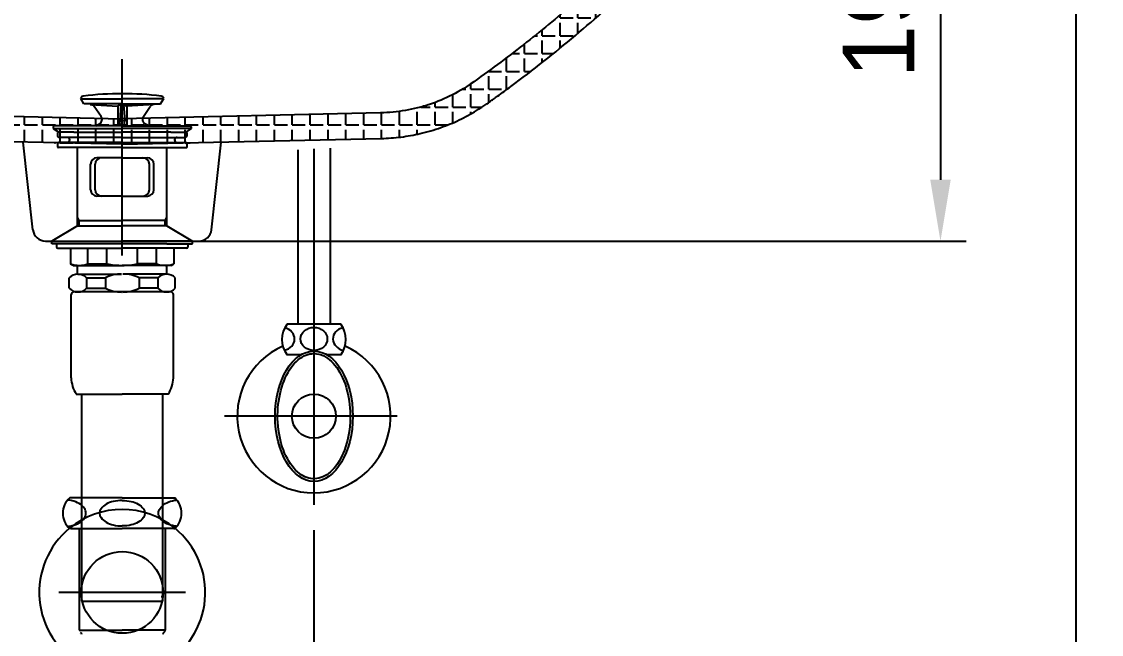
# Model space of a CAD drawing. Header units: millimetres. Extents: x 12282 to 14707, y -519 to 2912.
# Drawn here: x 13155.3 to 13577.8, y 786.2 to 1026 of the extents above; entities that cross this region are included whole.
import ezdxf
from ezdxf.lldxf.tags import DXFTag

# ---------------------------------------------------------------- set-up
doc = ezdxf.new("R2010")
doc.units = ezdxf.units.MM
doc.header["$LTSCALE"] = 0.2
for name, color, linetype in [('3', 3, 'Continuous'), ('4', 4, 'Continuous'), ('6', 6, 'Continuous'), ('7', 7, 'Continuous'), ('DEFAULT', 7, 'Continuous')]:
    doc.layers.add(name, color=color, linetype=linetype)
doc.layers.add('DIM', color=3, linetype='Continuous', lineweight=15)
doc.layers.add('LINE', color=7, linetype='Continuous', lineweight=25)
doc.styles.add('h', font='', dxfattribs={"height": 28})
doc.styles.get("Standard").update_dxf_attribs({"font": 'ISOCP.SHX', "bigfont": 'WHGTXT.SHX'})
doc.styles.get('h').set_extended_font_data('Haansoft Batang')
tags = doc.linetypes.add('Amconstr', pattern=[9999, 9999, 0]).pattern_tags.tags
tags[6:7] = [DXFTag(74, 4), DXFTag(75, 0), DXFTag(340, '0'), DXFTag(46, 1.0), DXFTag(50, 0.0), DXFTag(44, 0.0), DXFTag(45, 0.0)]
tags[4:5] = [DXFTag(74, 4), DXFTag(75, 0), DXFTag(340, '0'), DXFTag(46, 1.0), DXFTag(50, 0.0), DXFTag(44, 0.0), DXFTag(45, 0.0)]
tags = doc.linetypes.add('CENTER2', pattern=[1.125, 0.75, -0.125, 0.125, -0.125]).pattern_tags.tags
tags[10:11] = [DXFTag(74, 4), DXFTag(75, 0), DXFTag(340, '0'), DXFTag(46, 1.0), DXFTag(50, 0.0), DXFTag(44, 0.0), DXFTag(45, 0.0)]
tags[8:9] = [DXFTag(74, 4), DXFTag(75, 0), DXFTag(340, '0'), DXFTag(46, 1.0), DXFTag(50, 0.0), DXFTag(44, 0.0), DXFTag(45, 0.0)]
tags[6:7] = [DXFTag(74, 4), DXFTag(75, 0), DXFTag(340, '0'), DXFTag(46, 1.0), DXFTag(50, 0.0), DXFTag(44, 0.0), DXFTag(45, 0.0)]
tags[4:5] = [DXFTag(74, 4), DXFTag(75, 0), DXFTag(340, '0'), DXFTag(46, 1.0), DXFTag(50, 0.0), DXFTag(44, 0.0), DXFTag(45, 0.0)]
doc.dimstyles.new('AM_ISO$0', dxfattribs={"dimtxt": 28, "dimasz": 24, "dimexe": 10, "dimexo": 0, "dimgap": 10, "dimtad": 1, "dimdec": 0, "dimdsep": 46, "dimtxsty": 'h', "dimcen": -5, "dimclrd": 256, "dimclre": 256, "dimclrt": 256, "dimadec": 0, "dimazin": 2, "dimtp": 0.1, "dimtm": 0.1, "dimtfac": 0.71, "dimtdec": 0, "dimtmove": 0, "dimatfit": 3, "dimfxl": 0, "dimlwd": -1, "dimlwe": -1, "dimarcsym": 0})
doc.dimstyles.new('Standard$0', dxfattribs={"dimtxt": 0.18, "dimasz": 0.18, "dimexe": 0.18, "dimexo": 0.0625, "dimgap": 0.09, "dimtad": 0, "dimtih": 1, "dimtoh": 1, "dimdec": 4, "dimzin": 0, "dimdsep": 46, "dimtxsty": 'Standard', "dimcen": 0.09, "dimadec": 0, "dimazin": 0, "dimtfac": 1, "dimtdec": 4, "dimtofl": 0, "dimtmove": 0, "dimatfit": 3, "dimfxl": 0, "dimtolj": 1, "dimtzin": 0, "dimarcsym": 0})
pattern_1 = [(0, (2923.4284, 133.38), (0, 6.985), [5.08, -1.905]), (90, (2923.4284, 133.38), (-6.985, 4e-16), [5.08, -1.905])]

# ---------------------------------------------------------------- blocks, each defined once
blk = doc.blocks.new('*D27')
at = {"layer": 'Defpoints', "color": 0, "linetype": 'Amconstr'}
for p in [(13194.69, 1130.1), (13224.68, 940.09), (13514.86, 940.09)]:
    blk.add_point(p, dxfattribs=at)
at = {"layer": 'LINE', "linetype": 'ByBlock'}
for p, q in [((13194.69, 1130.1), (13524.86, 1130.1)), ((13514.86, 1106.1), (13514.86, 964.09)), ((13224.68, 940.09), (13524.86, 940.09))]:
    blk.add_line(p, q, dxfattribs=at)
at = {"layer": 'LINE', "linetype": 'Amconstr'}
for points in [[(13510.86, 1106.1), (13518.86, 1106.1), (13514.86, 1130.1)], [(13510.86, 964.09), (13518.86, 964.09), (13514.86, 940.09)]]:
    blk.add_solid(points, dxfattribs=at)
at = {"layer": 'LINE', "linetype": 'Amconstr', "insert": (13490.83, 1035.1), "char_height": 28, "attachment_point": 5, "rotation": 90, "style": 'h'}
blk.add_mtext('190', dxfattribs=at)
blk = doc.blocks.new('*D28')
at = {"layer": 'Defpoints', "color": 0, "linetype": 'Amconstr'}
for p in [(13378.7, 1130.1), (13378.7, 370.03), (13567.83, 370.03)]:
    blk.add_point(p, dxfattribs=at)
at = {"layer": 'LINE', "linetype": 'ByBlock'}
for p, q in [((13378.7, 1130.1), (13577.83, 1130.1)), ((13567.83, 1106.1), (13567.83, 394.03)), ((13378.7, 370.03), (13577.83, 370.03))]:
    blk.add_line(p, q, dxfattribs=at)
at = {"layer": 'LINE', "linetype": 'Amconstr'}
for points in [[(13563.83, 1106.1), (13571.83, 1106.1), (13567.83, 1130.1)], [(13563.83, 394.03), (13571.83, 394.03), (13567.83, 370.03)]]:
    blk.add_solid(points, dxfattribs=at)
at = {"layer": 'LINE', "linetype": 'Amconstr', "insert": (13543.79, 750.07), "char_height": 28, "attachment_point": 5, "rotation": 90, "style": 'h'}
blk.add_mtext('760', dxfattribs=at)
blk = doc.blocks.new('*D33')
at = {"layer": 'Defpoints', "color": 0}
for p in [(13119.69, 836.94, -0.15), (13269.69, 836.94, -0.15), (13269.69, 644.63)]:
    blk.add_point(p, dxfattribs=at)
at = {"layer": 'DIM', "color": 0, "linetype": 'ByBlock', "lineweight": -2}
for p, q in [((13119.69, 826.94), (13119.69, 615.83)), ((13269.69, 826.94), (13269.69, 615.83)), ((13090.89, 644.63), (13062.09, 644.63)), ((13298.49, 644.63), (13327.29, 644.63))]:
    blk.add_line(p, q, dxfattribs=at)
at = {"layer": 'DIM', "color": 0}
for points in [[(13090.89, 649.43), (13090.89, 639.83), (13119.69, 644.63)], [(13298.49, 649.43), (13298.49, 639.83), (13269.69, 644.63)]]:
    blk.add_solid(points, dxfattribs=at)
at = {"layer": 'DIM', "color": 0, "insert": (13194.69, 644.63), "char_height": 28, "attachment_point": 5, "style": 'h'}
blk.add_mtext('\\A1;150', dxfattribs=at)

msp = doc.modelspace()

# ---------------------------------------------------------------- hatches: boundary and pattern name
at = {"layer": 'LINE', "linetype": 'Amconstr'}
h = msp.add_hatch(dxfattribs=at)
h.set_pattern_fill('ANGLE', color=256)
h.set_pattern_definition(pattern_1)
edge = h.paths.add_edge_path()
edge.add_spline(control_points=[(13296.03, 980.26), (13298.6, 980.32), (13303.74, 980.7), (13311.58, 982.1), (13319.23, 984.34), (13326.59, 987.38), (13332.25, 990.44), (13335.77, 992.71), (13337.22, 993.71), (13337.9, 994.19), (13338.77, 994.82), (13339.51, 995.35), (13339.96, 995.68)], knot_values=[1016.019269, 1016.019269, 1016.019269, 1016.019269, 1023.738391, 1031.45749, 1039.878925, 1047.597196, 1055.316893, 1059.176018, 1060.141099, 1060.623712, 1061.674546, 1063.350606, 1063.350606, 1063.350606, 1063.350606], degree=3, periodic=0)
edge.add_arc((13012.03, 1452.57), 562.4, 305.6689, 305.8612)
edge.add_spline(control_points=[(13341.5, 996.78), (13343.25, 998.05), (13349.35, 1002.51), (13359.6, 1010.34), (13372.01, 1020.45), (13383.95, 1030.82), (13397.72, 1043.61), (13410.69, 1056.8), (13422.8, 1070.36), (13431.98, 1081.46), (13439.48, 1091.27), (13443.83, 1097.35), (13445.5, 1099.75)], knot_values=[1063.350606, 1063.350606, 1063.350606, 1063.350606, 1069.834557, 1086.032424, 1102.048316, 1117.860251, 1133.448198, 1158.426117, 1173.341789, 1187.977592, 1201.631001, 1210.393282, 1210.393282, 1210.393282, 1210.393282], degree=3, periodic=0)
edge.add_line((13445.5, 1099.75), (13439.55, 1060.1))
edge.add_line((13439.55, 1060.1), (13447.94, 1060.1))
edge.add_spline(control_points=[(13447.94, 1060.1), (13449.66, 1060.1), (13449.92, 1061.8)], knot_values=[1269.53438, 1269.53438, 1269.53438, 1272.378193, 1272.378193, 1272.378193], weights=[1, 0.75774, 1], degree=2, periodic=0)
edge.add_spline(control_points=[(13459.8, 1124.35), (13454.86, 1093.08), (13449.92, 1061.8)], knot_values=[0, 0, 0, 63.249925, 63.249925, 63.249925], degree=2, periodic=0)
edge.add_spline(control_points=[(13459.8, 1124.36), (13460.14, 1126.62), (13458.64, 1128.36), (13457.19, 1130.05), (13454.95, 1130.1)], knot_values=[0.101846, 0.101846, 0.101846, 4.401062, 4.401062, 8.598431, 8.598431, 8.598431], weights=[1, 0.908998, 1, 0.911154, 0.995791], degree=2, periodic=0)
edge.add_spline(control_points=[(13454.95, 1130.1), (13452.44, 1130.1), (13450.28, 1126.81)], knot_values=[-4.841205, -4.841205, -4.841205, 0.380338, 0.380338, 0.380338], weights=[1, 0.866747, 1], degree=2, periodic=0)
edge.add_spline(control_points=[(13450.28, 1126.81), (13411.67, 1059.32), (13333.71, 1003.5)], knot_values=[0.380338, 0.380338, 0.380338, 152.027265, 152.027265, 152.027265], weights=[0.998959, 0.972067, 0.996868], degree=2, periodic=0)
edge.add_spline(control_points=[(13333.71, 1003.5), (13329.54, 1000.5), (13326.76, 998.81), (13320.98, 995.87), (13317.98, 994.61), (13313.37, 993.07), (13311.81, 992.61), (13308.67, 991.82), (13307.08, 991.48), (13303.88, 990.93), (13302.27, 990.71), (13299.05, 990.39), (13297.43, 990.29), (13295.8, 990.26)], knot_values=[152.027265, 152.027265, 152.027265, 152.027265, 161.765518, 161.765518, 171.503775, 171.503775, 176.371198, 176.371198, 181.23862, 181.23862, 186.106043, 186.106043, 190.973458, 190.973458, 190.973458, 190.973458], degree=3, periodic=0)
edge.add_line((13295.8, 990.26), (13194.69, 987.97))
edge.add_line((13194.69, 987.97), (13194.69, 977.97))
edge.add_line((13194.69, 977.97), (13296.03, 980.26))
h = msp.add_hatch(dxfattribs=at)
h.set_pattern_fill('ANGLE', color=256)
h.set_pattern_definition(pattern_1)
edge = h.paths.add_edge_path()
edge.add_spline(control_points=[(13093.55, 990.26), (13091.92, 990.29), (13090.3, 990.39), (13087.08, 990.71), (13085.47, 990.93), (13082.27, 991.48), (13080.68, 991.82), (13077.54, 992.61), (13075.98, 993.07), (13071.36, 994.61), (13068.37, 995.87), (13062.59, 998.81), (13059.81, 1000.5), (13055.64, 1003.5)], knot_values=[152.027265, 152.027265, 152.027265, 152.027265, 156.89468, 156.89468, 161.762102, 161.762102, 166.629525, 166.629525, 171.496948, 171.496948, 181.235204, 181.235204, 190.973458, 190.973458, 190.973458, 190.973458], degree=3, periodic=0)
edge.add_spline(control_points=[(13055.64, 1003.5), (13040.53, 1014.31), (13026.73, 1025.77)], knot_values=[122.041941, 122.041941, 122.041941, 152.027265, 152.027265, 152.027265], weights=[0.996868, 0.991964, 0.989081], degree=2, periodic=0)
edge.add_spline(control_points=[(13026.73, 1025.77), (13016.53, 1034.24), (13007.09, 1043.01)], knot_values=[100.000992, 100.000992, 100.000992, 122.041941, 122.041941, 122.041941], weights=[0.989081, 0.986962, 0.985935], degree=2, periodic=0)
edge.add_spline(control_points=[(13007.09, 1043.01), (12994.9, 1054.35), (12984.06, 1066.12)], knot_values=[71.593213, 71.593213, 71.593213, 100.000992, 100.000992, 100.000992], weights=[0.985935, 0.984612, 0.985102], degree=2, periodic=0)
edge.add_spline(control_points=[(12984.06, 1066.12), (12981.12, 1069.31), (12978.29, 1072.53)], knot_values=[63.889663, 63.889663, 63.889663, 71.593213, 71.593213, 71.593213], weights=[0.985102, 0.985235, 0.985501], degree=2, periodic=0)
edge.add_line((12978.29, 1072.53), (12978.29, 1060.1))
edge.add_line((12978.29, 1060.1), (12975.81, 1060.1))
edge.add_spline(control_points=[(12975.81, 1060.1), (12976.04, 1059.85), (12977.05, 1058.76), (12978.06, 1057.67), (12978.86, 1056.83)], knot_values=[1154.956843, 1154.956843, 1154.956843, 1154.956843, 1155.953842, 1159.423116, 1159.423116, 1159.423116, 1159.423116], degree=3, periodic=0)
edge.add_spline(control_points=[(12978.86, 1056.83), (12983.77, 1051.61), (12992.43, 1042.88), (13001.44, 1034.51), (13005.25, 1031.08)], knot_values=[1118.07445, 1118.07445, 1118.07445, 1118.07445, 1139.583095, 1154.956843, 1154.956843, 1154.956843, 1154.956843], degree=3, periodic=0)
edge.add_spline(control_points=[(13005.25, 1031.08), (13005.3, 1031.03), (13009.27, 1027.46), (13015.38, 1022.15), (13021.57, 1017.03), (13023.71, 1015.29)], knot_values=[1093.783375, 1093.783375, 1093.783375, 1093.783375, 1093.997574, 1109.809509, 1118.07445, 1118.07445, 1118.07445, 1118.07445], degree=3, periodic=0)
edge.add_spline(control_points=[(13023.71, 1015.29), (13025.71, 1013.66), (13031.94, 1008.67), (13040, 1002.51), (13046.1, 998.05), (13047.85, 996.78)], knot_values=[1063.350606, 1063.350606, 1063.350606, 1063.350606, 1071.101558, 1087.299425, 1093.783375, 1093.783375, 1093.783375, 1093.783375], degree=3, periodic=0)
edge.add_arc((13377.32, 1452.57), 562.4, 234.1388, 234.3311)
edge.add_spline(control_points=[(13049.39, 995.68), (13049.84, 995.35), (13050.58, 994.82), (13051.44, 994.19), (13052.13, 993.71), (13053.58, 992.71), (13057.1, 990.44), (13062.76, 987.38), (13070.12, 984.34), (13077.77, 982.1), (13085.61, 980.7), (13090.75, 980.32), (13093.32, 980.26)], knot_values=[1016.019269, 1016.019269, 1016.019269, 1016.019269, 1017.695329, 1018.746163, 1019.228776, 1020.193857, 1024.052983, 1031.772679, 1039.49095, 1047.912385, 1055.631484, 1063.350606, 1063.350606, 1063.350606, 1063.350606], degree=3, periodic=0)
edge.add_line((13093.32, 980.26), (13194.67, 977.97))
edge.add_line((13194.67, 977.97), (13194.67, 987.97))
edge.add_line((13194.67, 987.97), (13093.55, 990.26))

# ---------------------------------------------------------------- linework, layer by layer
at = {"layer": '3', "color": 0}
for p, q in [((13179.68, 993.79, -0.27), (13178.44, 995.92, -0.27)), ((13178.56, 995.72, -0.27), (13194.68, 995.72, -0.27)), ((13194.68, 993.79, -0.27), (13179.68, 993.79, -0.27)), ((13182.19, 993.61, -0.27), (13192.93, 992.9, -0.27)), ((13194.68, 993.79, -0.27), (13192.93, 992.9, -0.27)), ((13194.16, 993.53, -0.27), (13193.73, 987.12, -0.27)), ((13210.79, 995.72, -0.27), (13194.68, 995.72, -0.27)), ((13194.68, 993.79, -0.27), (13196.43, 992.9, -0.27)), ((13194.68, 993.79, -0.27), (13209.68, 993.79, -0.27)), ((13195.19, 993.53, -0.27), (13195.63, 987.12, -0.27)), ((13207.16, 993.61, -0.27), (13196.43, 992.9, -0.27)), ((13209.68, 993.79, -0.27), (13210.91, 995.92, -0.27)), ((13186.4, 988.91, -0.27), (13183.68, 992.76, -0.27)), ((13192.93, 992.9, -0.27), (13192.93, 985.19, -0.27)), ((13196.43, 992.9, -0.27), (13196.43, 985.19, -0.27)), ((13202.95, 988.91, -0.27), (13205.67, 992.76, -0.27)), ((13167.68, 984.79, -0.27), (13167.68, 984.19, -0.27)), ((13177.38, 985.19, -0.27), (13168.08, 985.19, -0.27)), ((13194.68, 985.19, -0.27), (13177.38, 985.19, -0.27)), ((13184.32, 985.19, -0.27), (13185.77, 986.03, -0.27)), ((13193.93, 985.19, -0.27), (13193.73, 987.14, -0.27)), ((13193.73, 987.14, -0.27), (13194.68, 987.14, -0.27)), ((13195.63, 987.14, -0.27), (13194.68, 987.14, -0.27)), ((13194.68, 985.19, -0.27), (13211.98, 985.19, -0.27)), ((13195.42, 985.19, -0.27), (13195.63, 987.14, -0.27)), ((13205.03, 985.19, -0.27), (13203.58, 986.03, -0.27)), ((13211.98, 985.19, -0.27), (13221.28, 985.19, -0.27)), ((13221.68, 984.79, -0.27), (13221.68, 984.19, -0.27)), ((13167.68, 984.19, -0.27), (13169.82, 982.69, -0.27)), ((13167.68, 984.19, -0.27), (13194.68, 984.19, -0.27)), ((13169.37, 982.49, -0.27), (13169.37, 981.19, -0.27)), ((13175.68, 982.69, -0.27), (13169.57, 982.69, -0.27)), ((13194.68, 980.69, -0.27), (13169.87, 980.69, -0.27)), ((13175.68, 982.69, -0.27), (13194.68, 982.69, -0.27)), ((13221.68, 984.19, -0.27), (13194.68, 984.19, -0.27)), ((13213.68, 982.69, -0.27), (13194.68, 982.69, -0.27)), ((13194.68, 980.69, -0.27), (13219.48, 980.69, -0.27)), ((13213.68, 982.69, -0.27), (13219.78, 982.69, -0.27)), ((13221.68, 984.19, -0.27), (13219.53, 982.69, -0.27)), ((13219.98, 982.49, -0.27), (13219.98, 981.19, -0.27)), ((13169.37, 978.19, -0.27), (13169.37, 976.89, -0.27)), ((13194.68, 976.69, -0.27), (13169.57, 976.69, -0.27)), ((13194.68, 978.69, -0.27), (13169.87, 978.69, -0.27)), ((13177.18, 946.09, -0.27), (13177.18, 976.69, -0.27)), ((13194.68, 978.69, -0.27), (13219.48, 978.69, -0.27)), ((13194.68, 976.69, -0.27), (13219.78, 976.69, -0.27)), ((13212.18, 946.09, -0.27), (13212.18, 976.69, -0.27)), ((13219.98, 978.19, -0.27), (13219.98, 976.89, -0.27)), ((13194.68, 972.69, -0.27), (13184.8, 972.69, -0.27)), ((13194.68, 972.69, -0.27), (13204.55, 972.69, -0.27)), ((13182.3, 960.19, -0.27), (13182.3, 970.19, -0.27)), ((13184.07, 960.19, -0.27), (13184.07, 970.19, -0.27)), ((13205.28, 960.19, -0.27), (13205.28, 970.19, -0.27)), ((13207.05, 960.19, -0.27), (13207.05, 970.19, -0.27)), ((13194.68, 957.69, -0.27), (13184.8, 957.69, -0.27)), ((13194.68, 957.69, -0.27), (13204.55, 957.69, -0.27)), ((13177.88, 948.19, -0.27), (13177.18, 949.4, -0.27)), ((13177.18, 948.19, -0.27), (13194.68, 948.19, -0.27)), ((13177.88, 946.09, -0.27), (13177.88, 948.19, -0.27)), ((13212.18, 948.19, -0.27), (13194.68, 948.19, -0.27)), ((13211.48, 948.19, -0.27), (13212.18, 949.4, -0.27)), ((13211.48, 946.09, -0.27), (13211.48, 948.19, -0.27)), ((13177.18, 946.09, -0.27), (13167.18, 940.09, -0.27)), ((13177.18, 946.09, -0.27), (13194.68, 946.09, -0.27)), ((13212.18, 946.09, -0.27), (13194.68, 946.09, -0.27)), ((13212.18, 946.09, -0.27), (13222.18, 940.09, -0.27)), ((13167.18, 940.09, -0.27), (13194.68, 940.09, -0.27)), ((13167.18, 939.09, -0.27), (13167.18, 940.09, -0.27)), ((13177.18, 939.09, -0.27), (13167.18, 939.09, -0.27)), ((13168.98, 939.09, -0.27), (13168.98, 937.79, -0.27)), ((13212.18, 939.09, -0.27), (13177.18, 939.09, -0.27)), ((13222.18, 940.09, -0.27), (13194.68, 940.09, -0.27)), ((13212.18, 939.09, -0.27), (13222.18, 939.09, -0.27)), ((13220.37, 939.09, -0.27), (13220.37, 937.79, -0.27)), ((13222.18, 939.09, -0.27), (13222.18, 940.09, -0.27)), ((13169.48, 937.29, -0.27), (13174.48, 937.29, -0.27)), ((13174.48, 937.29, -0.27), (13194.68, 937.29, -0.27)), ((13174.48, 937.29, -0.27), (13174.48, 931.17, -0.27)), ((13181.26, 931.17, -0.27), (13181.26, 937.29, -0.27)), ((13188.66, 931.17, -0.27), (13188.66, 937.29, -0.27)), ((13214.87, 937.29, -0.27), (13194.68, 937.29, -0.27)), ((13200.69, 931.17, -0.27), (13200.69, 937.29, -0.27)), ((13208.09, 931.17, -0.27), (13208.09, 937.29, -0.27)), ((13214.87, 937.29, -0.27), (13214.87, 931.17, -0.27)), ((13219.87, 937.29, -0.27), (13214.87, 937.29, -0.27)), ((13175.48, 930.59, -0.27), (13174.48, 931.17, -0.27)), ((13175.48, 930.59, -0.27), (13176.88, 930.59, -0.27)), ((13176.88, 930.59, -0.27), (13194.68, 930.59, -0.27)), ((13177.18, 927.18, -0.27), (13177.18, 930.59, -0.27)), ((13181.26, 931.17, -0.27), (13188.66, 931.17, -0.27)), ((13212.47, 930.59, -0.27), (13194.68, 930.59, -0.27)), ((13208.09, 931.17, -0.27), (13200.69, 931.17, -0.27)), ((13212.18, 927.18, -0.27), (13212.18, 930.59, -0.27)), ((13213.87, 930.59, -0.27), (13212.47, 930.59, -0.27)), ((13213.87, 930.59, -0.27), (13214.87, 931.17, -0.27)), ((13173.93, 921.63, -0.27), (13173.93, 925.75, -0.27)), ((13177.32, 927.19, -0.27), (13194.43, 927.19, -0.27)), ((13180.71, 925.75, -0.27), (13188.11, 925.75, -0.27)), ((13180.71, 925.75, -0.27), (13180.71, 921.63, -0.27)), ((13188.11, 925.75, -0.27), (13188.11, 921.63, -0.27)), ((13212.03, 927.19, -0.27), (13194.92, 927.19, -0.27)), ((13201.24, 925.75, -0.27), (13201.24, 921.63, -0.27)), ((13208.64, 925.75, -0.27), (13201.24, 925.75, -0.27)), ((13208.64, 925.75, -0.27), (13208.64, 921.63, -0.27)), ((13215.42, 921.63, -0.27), (13215.42, 925.75, -0.27)), ((13180.71, 921.63, -0.27), (13188.11, 921.63, -0.27)), ((13208.64, 921.63, -0.27), (13201.24, 921.63, -0.27)), ((13174.68, 886.59, -0.27), (13174.68, 919.19, -0.27)), ((13194.68, 920.19, -0.27), (13175.68, 920.19, -0.27)), ((13212.03, 920.19, -0.27), (13194.68, 920.19, -0.27)), ((13211.48, 920.19, -0.27), (13212.03, 920.19, -0.27)), ((13212.03, 920.19, -0.27), (13212.43, 920.19, -0.27)), ((13213.68, 920.19, -0.27), (13212.18, 920.19, -0.27)), ((13214.68, 913.83, -0.27), (13214.68, 919.19, -0.27)), ((13214.68, 886.59, -0.27), (13214.68, 919.19, -0.27)), ((13176.68, 880.19, -0.27), (13194.68, 880.19, -0.27)), ((13178.8, 880.19, -0.27), (13178.8, 799.19, -0.27)), ((13212.68, 880.19, -0.27), (13194.68, 880.19, -0.27)), ((13210.55, 799.19, -0.27), (13210.55, 880.19, -0.27)), ((13178.8, 799.19, -0.27), (13210.55, 799.19, -0.27)), ((13210.55, 800.97, -0.27), (13209.85, 800.97, -0.27))]:
    msp.add_line(p, q, dxfattribs=at)
for centre, radius, start, end in [((13194.68, 877.79, -0.27), 120, 90, 97.3204), ((13194.68, 877.79, -0.27), 120, 82.6796, 90), ((13179.53, 995.72, -0.27), 1.1, 97.3204, 169.4262), ((13182.05, 991.61, -0.27), 2, 35.2023, 86.2618), ((13207.3, 991.61, -0.27), 2, 93.7382, 144.7977), ((13209.83, 995.72, -0.27), 1.1, 10.5738, 82.6796), ((13184.77, 987.76, -0.27), 2, 300, 35.2023), ((13204.58, 987.76, -0.27), 2, 144.7977, 240), ((13168.08, 984.79, -0.27), 0.4, 90, 180), ((13221.28, 984.79, -0.27), 0.4, 0, 90), ((13169.57, 982.49, -0.27), 0.2, 90, 180), ((13169.87, 981.19, -0.27), 0.5, 180, 270), ((13173.18, 979.69, -0.27), 1, 270, 90), ((13216.18, 979.69, -0.27), 1, 90, 270), ((13219.48, 981.19, -0.27), 0.5, 270, 0), ((13219.78, 982.49, -0.27), 0.2, 0, 90), ((13169.87, 978.19, -0.27), 0.5, 90, 180), ((13169.57, 976.89, -0.27), 0.2, 180, 270), ((13219.48, 978.19, -0.27), 0.5, 0, 90), ((13219.78, 976.89, -0.27), 0.2, 270, 0), ((13184.8, 970.19, -0.27), 2.5, 90, 180), ((13186.57, 970.19, -0.27), 2.5, 90, 180), ((13202.78, 970.19, -0.27), 2.5, 0, 90), ((13204.55, 970.19, -0.27), 2.5, 0, 90), ((13184.8, 960.19, -0.27), 2.5, 180, 270), ((13186.57, 960.19, -0.27), 2.5, 180, 270), ((13202.78, 960.19, -0.27), 2.5, 270, 0), ((13204.55, 960.19, -0.27), 2.5, 270, 0), ((13169.48, 937.79, -0.27), 0.5, 180, 270), ((13219.87, 937.79, -0.27), 0.5, 270, 0), ((13177.87, 940.77, -0.27), 10.18, 250.5679, 289.4321), ((13194.48, 960.05, -0.27), 29.46, 258.5956, 270.3737), ((13194.87, 960.05, -0.27), 29.46, 269.6263, 281.4044), ((13211.48, 940.77, -0.27), 10.18, 250.5679, 289.4321), ((13177.32, 922.48, -0.27), 4.7, 43.9409, 136.0591), ((13194.21, 913.58, -0.27), 13.61, 89.0643, 116.6472), ((13195.14, 913.58, -0.27), 13.61, 63.3528, 90.9357), ((13212.03, 922.48, -0.27), 4.7, 43.9409, 136.0591), ((13177.32, 924.9, -0.27), 4.7, 223.9409, 316.0591), ((13194.21, 933.79, -0.27), 13.61, 243.3528, 270.9357), ((13195.14, 933.79, -0.27), 13.61, 269.0643, 296.6472), ((13212.03, 924.9, -0.27), 4.7, 223.9409, 316.0591), ((13175.68, 919.19, -0.27), 1, 90, 180), ((13213.68, 919.19, -0.27), 1, 0, 90), ((13187.66, 887.14, -0.27), 13, 182.42, 212.3), ((13201.69, 887.14, -0.27), 13, 327.7, 357.58)]:
    msp.add_arc(centre, radius, start, end, dxfattribs=at)
at = {"layer": '4', "color": 0}
for p, q in [((13178.43, 839.63, -0.27), (13174.13, 839.63, -0.27)), ((13194.68, 839.63, -0.27), (13178.43, 839.63, -0.27)), ((13194.68, 839.63, -0.27), (13210.93, 839.63, -0.27)), ((13210.93, 839.63, -0.27), (13215.22, 839.63, -0.27)), ((13174.53, 827.63, -0.27), (13174.13, 827.63, -0.27)), ((13174.53, 827.63, -0.27), (13194.68, 827.63, -0.27)), ((13177.88, 827.63, -0.27), (13177.88, 787.85, -0.27)), ((13214.83, 827.63, -0.27), (13194.68, 827.63, -0.27)), ((13211.48, 827.63, -0.27), (13211.48, 787.85, -0.27)), ((13214.83, 827.63, -0.27), (13215.22, 827.63, -0.27)), ((13219.45, 802.59, -0.27), (13169.9, 802.59, -0.27)), ((13177.88, 787.85, -0.27), (13194.68, 787.85, -0.27)), ((13211.48, 787.85, -0.27), (13194.68, 787.85, -0.27))]:
    msp.add_line(p, q, dxfattribs=at)
at = {"layer": '4', "color": 0, "elevation": -0.27}
for points in [[(13180.48, 833.63, 0.155217), (13179.89, 835.49, 0.106747), (13177.83, 837.38, 0.073043), (13175.06, 838.5, 0.028511), (13173.33, 838.81, 0.059523)], [(13194.68, 838.63, 0.057537), (13191.12, 838.22, 0.071219), (13188.42, 837.17, 0.106373), (13186.4, 835.37, 0.159483)], [(13194.68, 838.63, -0.057537), (13198.23, 838.22, -0.071219), (13200.93, 837.17, -0.106373), (13202.96, 835.37, -0.159483)], [(13208.87, 833.63, -0.155217), (13209.46, 835.49, -0.106747), (13211.52, 837.38, -0.073043), (13214.29, 838.5, -0.028511), (13216.02, 838.81, -0.059523)], [(13173.33, 828.45, 0.028511), (13175.06, 828.77, 0.073043), (13177.83, 829.89, 0.106747), (13179.89, 831.78, 0.155217), (13180.48, 833.63, 0.155217)], [(13186.4, 835.37, 0.32729), (13186.4, 831.89, 0.106373), (13188.42, 830.1, 0.071219), (13191.12, 829.04, 0.057537), (13194.68, 828.63, 0.057537)], [(13202.96, 835.37, -0.32729), (13202.96, 831.89, -0.106373), (13200.93, 830.1, -0.071219), (13198.23, 829.04, -0.057537), (13194.68, 828.63, -0.057537)], [(13216.02, 828.45, -0.028511), (13214.29, 828.77, -0.073043), (13211.52, 829.89, -0.106747), (13209.46, 831.78, -0.155217), (13208.87, 833.63, -0.155217)]]:
    msp.add_lwpolyline(points, format="xyb", dxfattribs=at)
at = {"layer": '4', "color": 0}
msp.add_circle((13194.68, 802.63, -0.27), 16, dxfattribs=at)
for centre, radius, start, end in [((13179.43, 833.63, -0.27), 8, 131.4096, 228.5904), ((13209.93, 833.63, -0.27), 8, 311.4096, 48.5904), ((13194.68, 802.63, -0.27), 32.5, 50.5529, 129.4471), ((13194.68, 802.63, -0.27), 32.5, 129.4471, 240.7605), ((13194.68, 802.63, -0.27), 32.5, 299.2395, 50.5529), ((13177.88, 786.21, -0.27), 0.925, 0, 58.7026), ((13211.48, 786.21, -0.27), 0.925, 121.2974, 180), ((13210.48, 787.85, -0.27), 1, 301.2974, 0)]:
    msp.add_arc(centre, radius, start, end, dxfattribs=at)
at = {"layer": '6', "color": 0}
for p, q in [((13269.69, 976.15, -0.27), (13269.69, 836.94, -0.27)), ((13276.04, 976.44, -0.27), (13276.04, 907.59, -0.27)), ((13263.34, 975.87, -0.27), (13263.34, 907.59, -0.27)), ((13276.04, 907.59, -0.27), (13259.19, 907.59, -0.27)), ((13280.19, 907.59, -0.27), (13276.04, 907.59, -0.27)), ((13264.55, 895.59, -0.27), (13259.19, 895.59, -0.27)), ((13280.19, 895.59, -0.27), (13274.83, 895.59, -0.27)), ((13302.31, 871.59, -0.27), (13234.72, 871.59, -0.27))]:
    msp.add_line(p, q, dxfattribs=at)
msp.add_circle((13269.69, 871.59, -0.27), 8.62, dxfattribs=at)
for centre, radius, start, end in [((13267.19, 901.59, -0.27), 10, 143.1301, 216.8699), ((13272.19, 901.59, -0.27), 10, 323.1301, 36.8699), ((13269.69, 871.59, -0.27), 30, 113.9173, 66.0827)]:
    msp.add_arc(centre, radius, start, end, dxfattribs=at)
for centre, major_axis, start_param, end_param in [((13256.91, 901.82, -0.27), (-5.23, 0), 1.800504, 4.443058), ((13282.37, 901.82, -0.27), (5.23, 0), 1.824119, 4.49897)]:
    msp.add_ellipse(centre, major_axis=major_axis, ratio=0.866391, start_param=start_param, end_param=end_param, dxfattribs=at)
for centre, major_axis, ratio in [((13269.69, 901.82, -0.27), (5.23, 0), 0.866391), ((13269.69, 871.59, -0.27), (0, 25.5), 0.596529)]:
    msp.add_ellipse(centre, major_axis=major_axis, ratio=ratio, dxfattribs=at)
msp.add_open_spline([(13269.69, 896.09, -0.27), (13267.61, 896.09, -0.27), (13265.51, 895.29, -0.27), (13261.61, 892.04, -0.27), (13259.84, 889.6, -0.27), (13257.11, 883.57, -0.27), (13256.16, 879.99, -0.27), (13255.31, 872.48, -0.27), (13255.41, 868.55, -0.27), (13256.64, 861.19, -0.27), (13257.78, 857.77, -0.27), (13260.79, 852.18, -0.27), (13262.67, 850.02, -0.27), (13266.67, 847.38, -0.27), (13268.78, 846.88, -0.27), (13272.93, 847.48, -0.27), (13275.01, 848.6, -0.27), (13278.76, 852.43, -0.27), (13280.41, 855.14, -0.27), (13282.83, 861.56, -0.27), (13283.59, 865.27, -0.27), (13284.05, 872.88, -0.27), (13283.75, 876.78, -0.27), (13282.15, 883.93, -0.27), (13280.85, 887.16, -0.27), (13277.58, 892.27, -0.27), (13275.61, 894.13, -0.27), (13272.3, 895.78, -0.27), (13270.99, 896.09, -0.27), (13269.69, 896.09, -0.27)], degree=3, knots=[0, 0, 0, 0, 0.46111, 0.46111, 0.922219, 0.922219, 1.383329, 1.383329, 1.844439, 1.844439, 2.305549, 2.305549, 2.766658, 2.766658, 3.227768, 3.227768, 3.688878, 3.688878, 4.149988, 4.149988, 4.611097, 4.611097, 5.072207, 5.072207, 5.533317, 5.533317, 5.994427, 5.994427, 6.283185, 6.283185, 6.283185, 6.283185], dxfattribs=at)
at = {"layer": '7', "color": 0, "extrusion": (0, 1, 0)}
for p, q in [((13194.68, 977.59, 445.55), (13194.68, 977.59, -14.45)), ((13194.68, 977.59, -14.45), (13194.68, 977.59, 445.55)), ((13194.68, 977.59, 445.55), (13194.68, 977.59, -14.45)), ((13194.68, 977.59, -14.45), (13194.68, 977.59, 445.55)), ((13194.68, 977.59, 19.73), (13194.68, 977.59, -0.27)), ((13194.68, 977.59, 19.73), (13194.68, 977.59, -0.27)), ((13194.68, 977.59, 19.73), (13194.68, 977.59, -0.27)), ((13194.68, 977.59, 19.73), (13194.68, 977.59, -0.27)), ((13194.68, 977.59, -0.27), (13194.68, 977.59, -14.45)), ((13194.68, 977.59, -0.27), (13194.68, 977.59, -14.45)), ((13194.68, 977.59, -0.27), (13194.68, 977.59, -14.45)), ((13194.68, 977.59, -0.27), (13194.68, 977.59, -14.45)), ((13194.68, 977.59, -14.45), (13194.68, 977.59, -14.45)), ((13194.68, 977.59, -14.45), (13194.68, 977.59, -14.45)), ((13194.68, 977.59, -14.45), (13194.68, 977.59, -14.45)), ((13194.68, 977.59, -14.45), (13194.68, 977.59, -14.45)), ((13194.68, 977.59, 410.24), (13194.68, 977.59, 445.55)), ((13194.68, 977.59, 410.24), (13194.68, 977.59, 445.55)), ((13194.68, 977.59, 445.55), (13194.68, 977.59, 445.55)), ((13194.68, 977.59, 445.55), (13194.68, 977.59, 445.55)), ((13194.68, 977.59, 445.55), (13194.68, 977.59, 445.55)), ((13194.68, 977.59, 445.55), (13194.68, 977.59, 445.55))]:
    msp.add_line(p, q, dxfattribs=at)
at = {"layer": '7', "color": 0}
for points, knots in [([(13194.68, 977.59, 381.07), (13194.68, 977.59, 319.75), (13194.68, 977.59, 258.42), (13194.68, 977.59, 137.98), (13194.68, 977.59, 78.85), (13194.68, 977.59, 19.73)], [0, 0, 0, 0, 0.509144, 0.509144, 1, 1, 1, 1]), ([(13194.68, 977.59, 381.07), (13194.68, 977.59, 319.75), (13194.68, 977.59, 258.42), (13194.68, 977.59, 137.98), (13194.68, 977.59, 78.85), (13194.68, 977.59, 19.73)], [0, 0, 0, 0, 0.509144, 0.509144, 1, 1, 1, 1]), ([(13194.68, 977.59, 381.07), (13194.68, 977.59, 319.75), (13194.68, 977.59, 258.42), (13194.68, 977.59, 137.98), (13194.68, 977.59, 78.85), (13194.68, 977.59, 19.73)], [0, 0, 0, 0, 0.509144, 0.509144, 1, 1, 1, 1]), ([(13194.68, 977.59, 381.07), (13194.68, 977.59, 319.75), (13194.68, 977.59, 258.42), (13194.68, 977.59, 137.98), (13194.68, 977.59, 78.85), (13194.68, 977.59, 19.73)], [0, 0, 0, 0, 0.509144, 0.509144, 1, 1, 1, 1]), ([(13194.68, 977.59, 381.07), (13194.68, 977.59, 385.07), (13194.68, 977.59, 389.06), (13194.68, 977.59, 396.38), (13194.68, 977.59, 399.77), (13194.68, 977.59, 405.36), (13194.68, 977.59, 407.6), (13194.68, 977.59, 410.59), (13194.68, 977.59, 411.34), (13194.68, 977.59, 411.3)], [0, 0, 0, 0, 0.25, 0.25, 0.5, 0.5, 0.75, 0.75, 1, 1, 1, 1]), ([(13194.68, 977.59, 381.07), (13194.68, 977.59, 385.07), (13194.68, 977.59, 389.06), (13194.68, 977.59, 396.38), (13194.68, 977.59, 399.77), (13194.68, 977.59, 405.36), (13194.68, 977.59, 407.6), (13194.68, 977.59, 410.59), (13194.68, 977.59, 411.34), (13194.68, 977.59, 411.3)], [0, 0, 0, 0, 0.25, 0.25, 0.5, 0.5, 0.75, 0.75, 1, 1, 1, 1]), ([(13194.68, 977.59, 381.07), (13194.68, 977.59, 385.07), (13194.68, 977.59, 389.06), (13194.68, 977.59, 396.38), (13194.68, 977.59, 399.77), (13194.68, 977.59, 405.36), (13194.68, 977.59, 407.6), (13194.68, 977.59, 410.59), (13194.68, 977.59, 411.34), (13194.68, 977.59, 411.3)], [0, 0, 0, 0, 0.25, 0.25, 0.5, 0.5, 0.75, 0.75, 1, 1, 1, 1]), ([(13194.68, 977.59, 381.07), (13194.68, 977.59, 385.07), (13194.68, 977.59, 389.06), (13194.68, 977.59, 396.38), (13194.68, 977.59, 399.77), (13194.68, 977.59, 405.36), (13194.68, 977.59, 407.6), (13194.68, 977.59, 410.59), (13194.68, 977.59, 411.34), (13194.68, 977.59, 411.3)], [0, 0, 0, 0, 0.25, 0.25, 0.5, 0.5, 0.75, 0.75, 1, 1, 1, 1]), ([(13194.68, 977.59, 410.24), (13194.68, 977.59, 410.24), (13194.68, 977.59, 410.34), (13194.68, 977.59, 410.72), (13194.68, 977.59, 410.98), (13194.68, 977.59, 411.3)], [0, 0, 0, 0, 0.535587, 0.535587, 1, 1, 1, 1]), ([(13194.68, 977.59, 410.24), (13194.68, 977.59, 410.24), (13194.68, 977.59, 410.34), (13194.68, 977.59, 410.72), (13194.68, 977.59, 410.98), (13194.68, 977.59, 411.3)], [0, 0, 0, 0, 0.535587, 0.535587, 1, 1, 1, 1]), ([(13194.68, 977.59, 410.24), (13194.68, 977.59, 410.24), (13194.68, 977.59, 410.34), (13194.68, 977.59, 410.72), (13194.68, 977.59, 410.98), (13194.68, 977.59, 411.3)], [0, 0, 0, 0, 0.535587, 0.535587, 1, 1, 1, 1]), ([(13194.68, 977.59, 410.24), (13194.68, 977.59, 410.24), (13194.68, 977.59, 410.34), (13194.68, 977.59, 410.72), (13194.68, 977.59, 410.98), (13194.68, 977.59, 411.3)], [0, 0, 0, 0, 0.535587, 0.535587, 1, 1, 1, 1])]:
    msp.add_open_spline(points, degree=3, knots=knots, dxfattribs=at)
for points, degree in [([(13194.68, 977.59, -14.45), (13194.68, 977.59, -9.72), (13194.68, 977.59, -4.99), (13194.68, 977.59, -0.27)], 3), ([(13194.68, 977.59, -14.45), (13194.68, 977.59, -9.72), (13194.68, 977.59, -4.99), (13194.68, 977.59, -0.27)], 3), ([(13194.68, 977.59, -14.45), (13194.68, 977.59, -9.72), (13194.68, 977.59, -4.99), (13194.68, 977.59, -0.27)], 3), ([(13194.68, 977.59, -14.45), (13194.68, 977.59, -9.72), (13194.68, 977.59, -4.99), (13194.68, 977.59, -0.27)], 3), ([(13194.68, 977.59, -0.26), (13194.68, 977.59, -0.27)], 1), ([(13194.68, 977.59, -0.26), (13194.68, 977.59, -0.27)], 1), ([(13194.68, 977.59, -0.26), (13194.68, 977.59, -0.27)], 1), ([(13194.68, 977.59, -0.26), (13194.68, 977.59, -0.27)], 1)]:
    msp.add_open_spline(points, degree=degree, dxfattribs=at)
at = {"layer": 'DEFAULT', "color": 0, "linetype": 'CENTER2'}
msp.add_line((13194.69, 938.93, 0.13), (13194.69, 1011.26, 0.13), dxfattribs=at)
at = {"layer": 'DEFAULT', "color": 0}
for p, q in [((13093.55, 990.26, 0.13), (13194.69, 987.97, 0.13)), ((13295.8, 990.26, 0.13), (13194.66, 987.97, 0.13)), ((13194.69, 977.97, 0.13), (13093.32, 980.26, 0.13)), ((13194.66, 977.97, 0.13), (13296.03, 980.26, 0.13))]:
    msp.add_line(p, q, dxfattribs=at)
msp.add_arc((13012.03, 1452.57, 0.13), 562.4, 305.6689, 305.8612, dxfattribs=at)
msp.add_rational_spline([(13450.28, 1126.81, 0.13), (13411.67, 1059.32, 0.13), (13333.71, 1003.5, 0.13)], [0.998959447571, 0.972067313208, 0.996868128768], degree=2, dxfattribs=at)
for points, knots in [([(13341.5, 996.78, 0.13), (13343.25, 998.05, 0.13), (13349.35, 1002.51, 0.13), (13359.6, 1010.34, 0.13), (13372.01, 1020.45, 0.13), (13383.95, 1030.82, 0.13), (13397.72, 1043.61, 0.13), (13410.69, 1056.8, 0.13), (13422.8, 1070.36, 0.13), (13431.98, 1081.46, 0.13), (13439.48, 1091.27, 0.13), (13443.83, 1097.35, 0.13), (13445.5, 1099.75, 0.13)], [1063.350606, 1063.350606, 1063.350606, 1063.350606, 1069.834557, 1086.032424, 1102.048316, 1117.860251, 1133.448198, 1158.426117, 1173.341789, 1187.977592, 1201.631001, 1210.393282, 1210.393282, 1210.393282, 1210.393282]), ([(13333.71, 1003.5, 0.13), (13329.54, 1000.5, 0.13), (13326.76, 998.81, 0.13), (13320.98, 995.87, 0.13), (13317.98, 994.61, 0.13), (13313.37, 993.07, 0.13), (13311.81, 992.61, 0.13), (13308.67, 991.82, 0.13), (13307.08, 991.48, 0.13), (13303.88, 990.93, 0.13), (13302.27, 990.71, 0.13), (13299.05, 990.39, 0.13), (13297.43, 990.29, 0.13), (13295.8, 990.26, 0.13)], [152.027265, 152.027265, 152.027265, 152.027265, 161.765518, 161.765518, 171.503775, 171.503775, 176.371198, 176.371198, 181.23862, 181.23862, 186.106043, 186.106043, 190.973458, 190.973458, 190.973458, 190.973458]), ([(13296.03, 980.26, 0.13), (13298.6, 980.32, 0.13), (13303.74, 980.7, 0.13), (13311.58, 982.1, 0.13), (13319.23, 984.34, 0.13), (13326.59, 987.38, 0.13), (13332.25, 990.44, 0.13), (13335.77, 992.71, 0.13), (13337.22, 993.71, 0.13), (13337.9, 994.19, 0.13), (13338.77, 994.82, 0.13), (13339.51, 995.35, 0.13), (13339.96, 995.68, 0.13)], [1016.019269, 1016.019269, 1016.019269, 1016.019269, 1023.738391, 1031.45749, 1039.878925, 1047.597196, 1055.316893, 1059.176018, 1060.141099, 1060.623712, 1061.674546, 1063.350606, 1063.350606, 1063.350606, 1063.350606])]:
    msp.add_open_spline(points, degree=3, knots=knots, dxfattribs=at)
at = {"layer": 'LINE', "color": 0}
for p, q in [((13159.73, 944.54, 0.13), (13155.93, 978.84, 0.13)), ((13229.65, 944.54, 0.13), (13233.44, 978.84, 0.13))]:
    msp.add_line(p, q, dxfattribs=at)
at = {"layer": 'LINE', "linetype": 'Amconstr'}
for p, q in [((13194.69, 934.43, 0.13), (13194.69, 950.94, 0.13)), ((13164.7, 940.09, 0.13), (13224.7, 940.09, 0.13))]:
    msp.add_line(p, q, dxfattribs=at)
at = {"layer": 'LINE', "color": 0}
for centre, start, end in [((13164.7, 945.09, 0.13), 186.3402, 270), ((13224.68, 945.09, 0.13), 270, 353.6598)]:
    msp.add_arc(centre, 5, start, end, dxfattribs=at)

# ---------------------------------------------------------------- dimensions: what is measured, and where the dimension line sits
at = {"layer": 'DIM', "color": 0}
dim = msp.add_linear_dim(base=(13269.69, 644.63, -0.12), p1=(13119.69, 836.94, -0.27), p2=(13269.69, 836.94, -0.27), dimstyle='Standard$0', override={"dimscale": 160, "dimgap": 0.06, "dimdec": 0, "dimtxsty": 'h', "dimarcsym": 1}, dxfattribs=at)
dim.commit()
dim.dimension.update_dxf_attribs({"geometry": '*D33', "text_midpoint": (13194.69, 644.63, -0.12)})
at = {"layer": 'LINE', "linetype": 'Amconstr'}
for base, p1, p2, picture, middle in [((13514.86, 940.09, 0.13), (13194.69, 1130.1, 0.13), (13224.68, 940.09, 0.13), '*D27', (13490.83, 1035.1, 0.13)), ((13567.83, 370.03, 0.13), (13378.7, 1130.1, 0.13), (13378.7, 370.03, 0.13), '*D28', (13543.79, 750.07, 0.13))]:
    dim = msp.add_linear_dim(base=base, p1=p1, p2=p2, angle=90, dimstyle='AM_ISO$0', dxfattribs=at)
    dim.commit()
    dim.dimension.update_dxf_attribs({"geometry": picture, "text_midpoint": middle})

doc.saveas('drawing.dxf')
